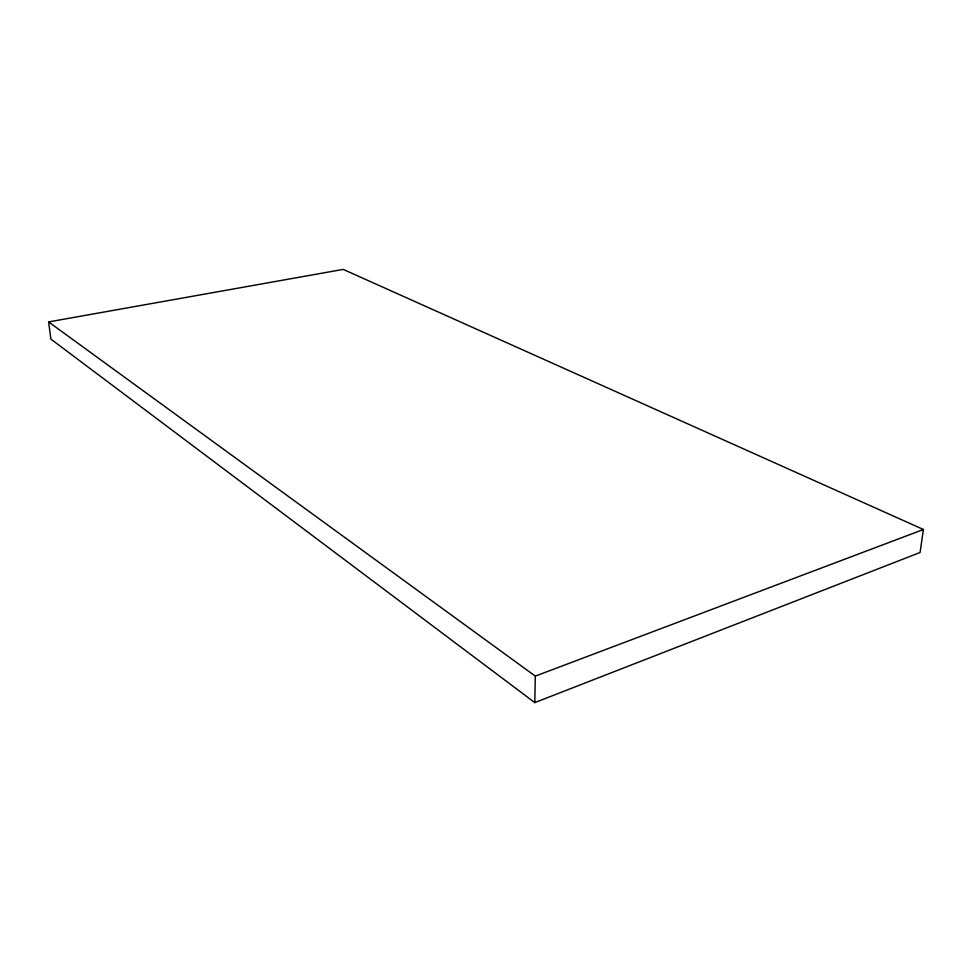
<?xml version="1.0" encoding="UTF-8"?>
<svg xmlns="http://www.w3.org/2000/svg" width="972" height="972" viewBox="0 0 972 972"><rect width="100%" height="100%" fill="white"/><g stroke="black" fill="none" stroke-linecap="round" stroke-linejoin="round"><path stroke-width="1.46" d="M534.794 702.598L535.293 676.111L48.6 321.914L50.884 339.094L534.794 702.598L920.071 552.485L923.4 529.497L343.225 269.402L48.6 321.914M535.293 676.111L923.4 529.497"/></g></svg>
